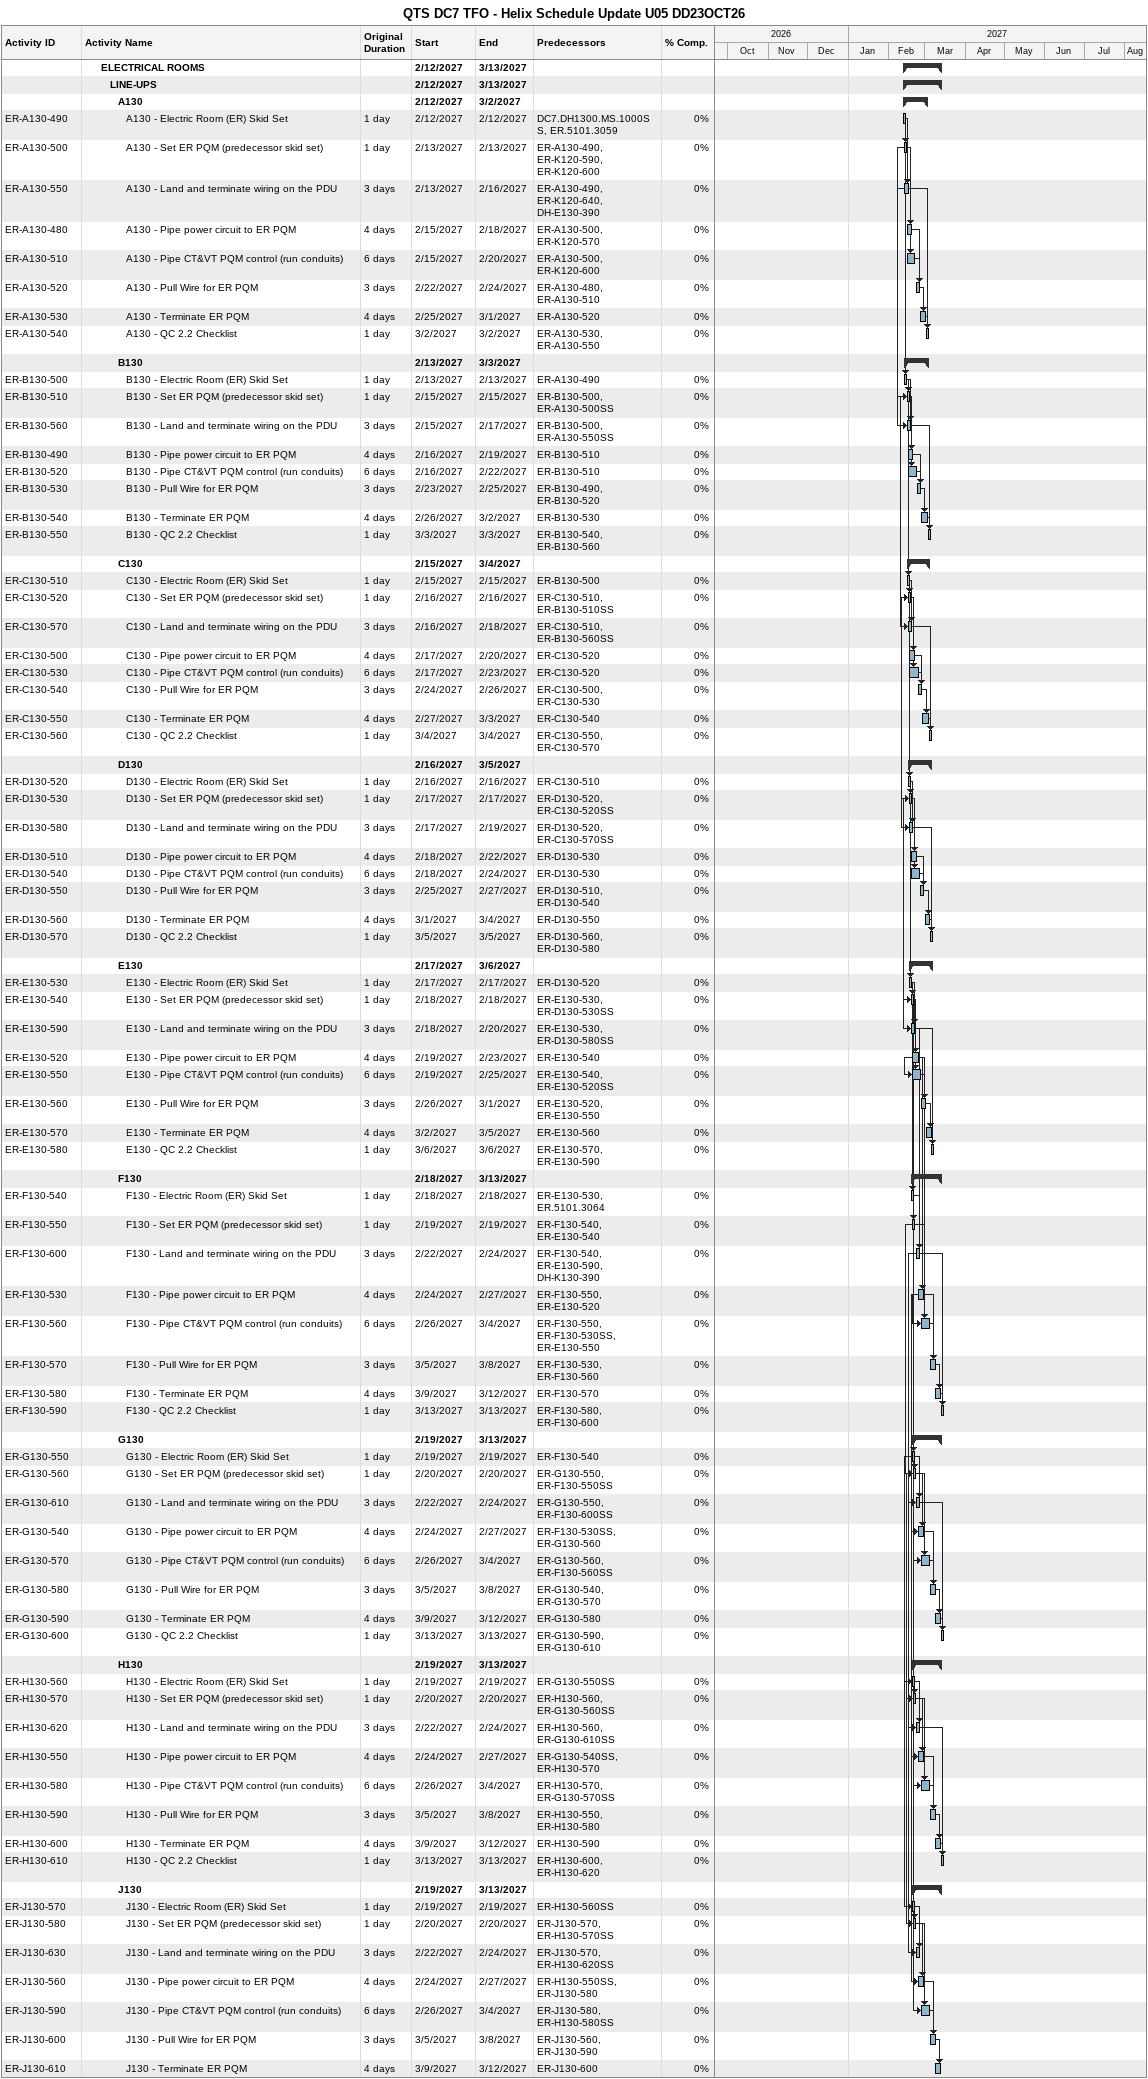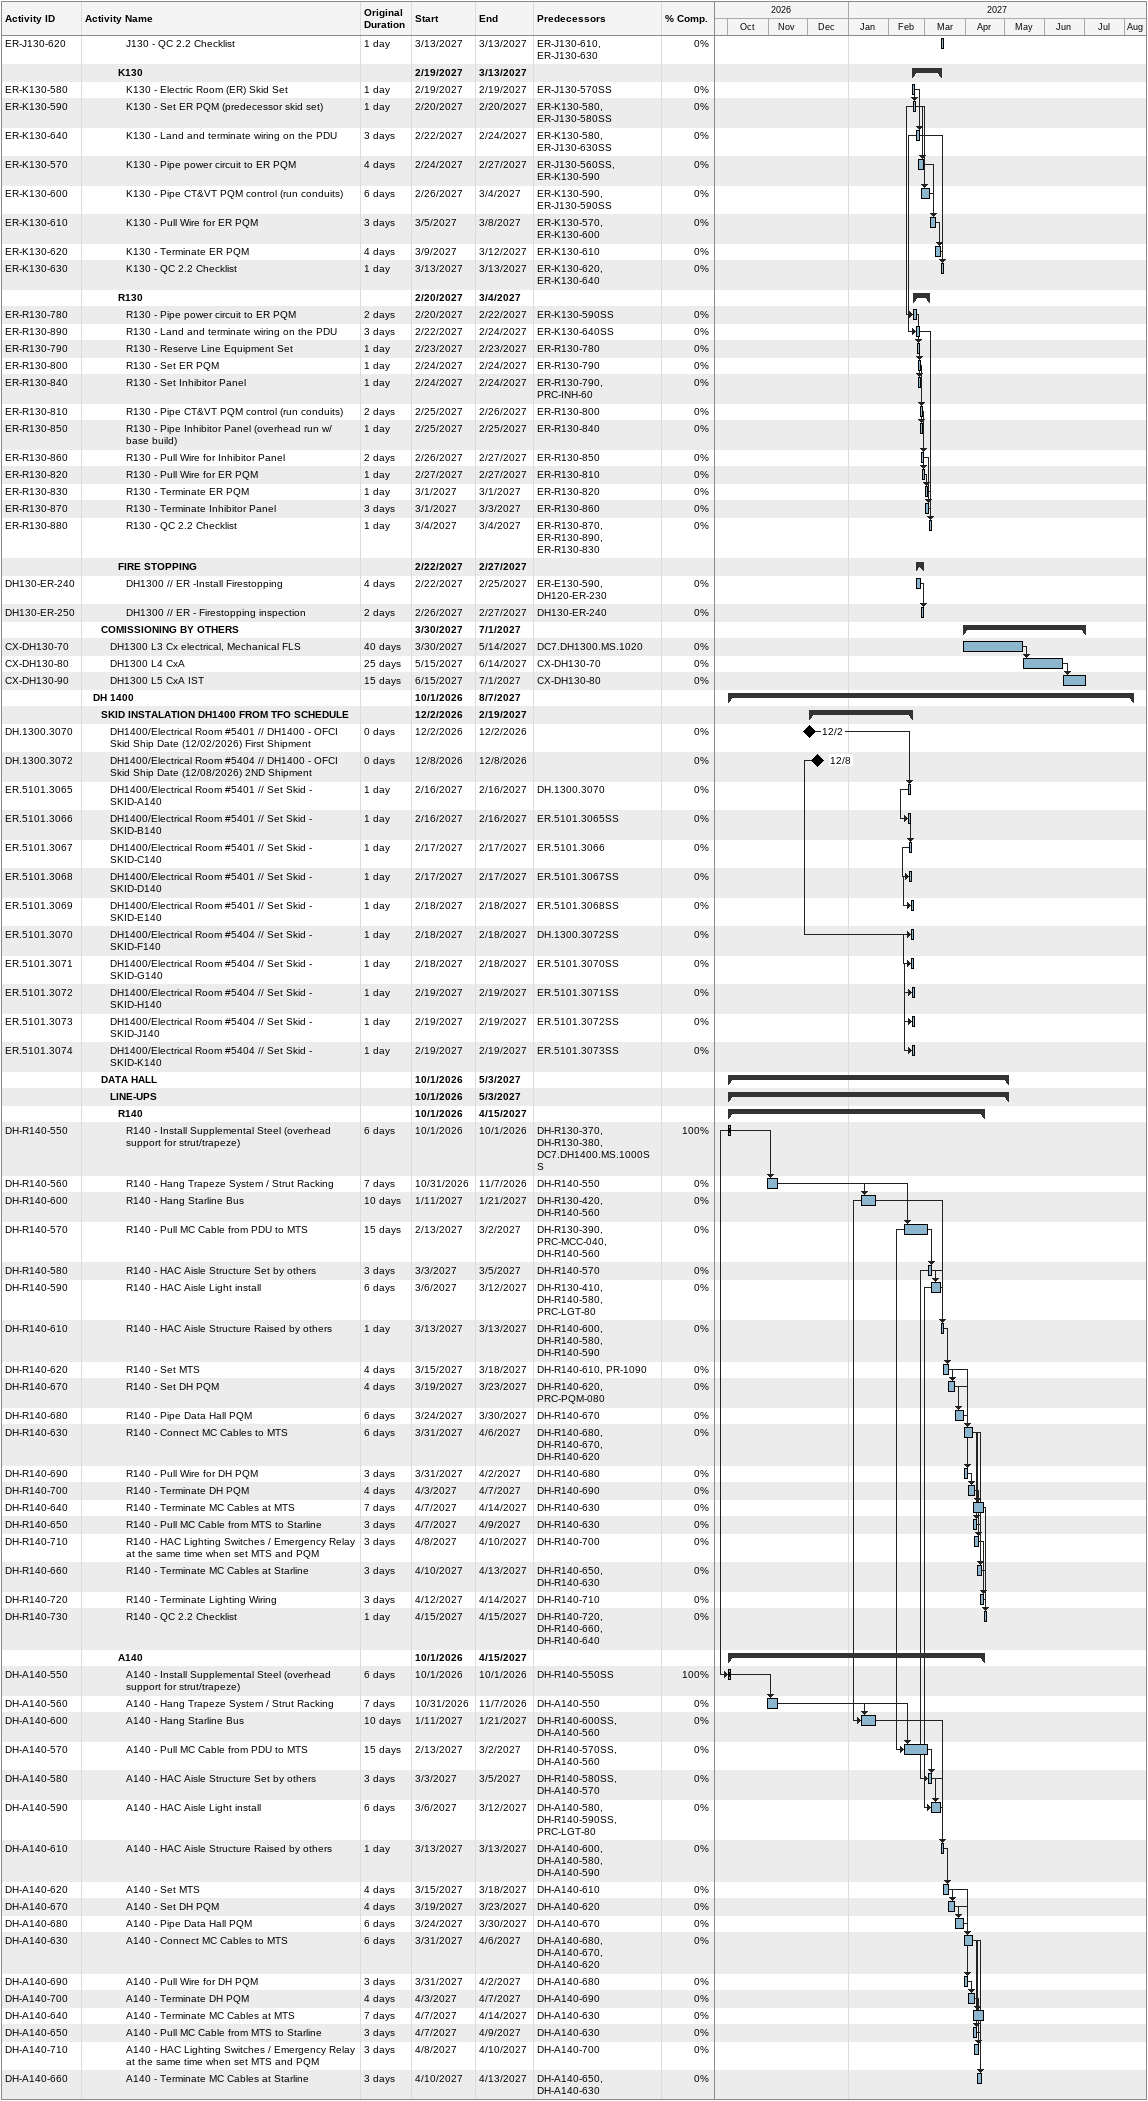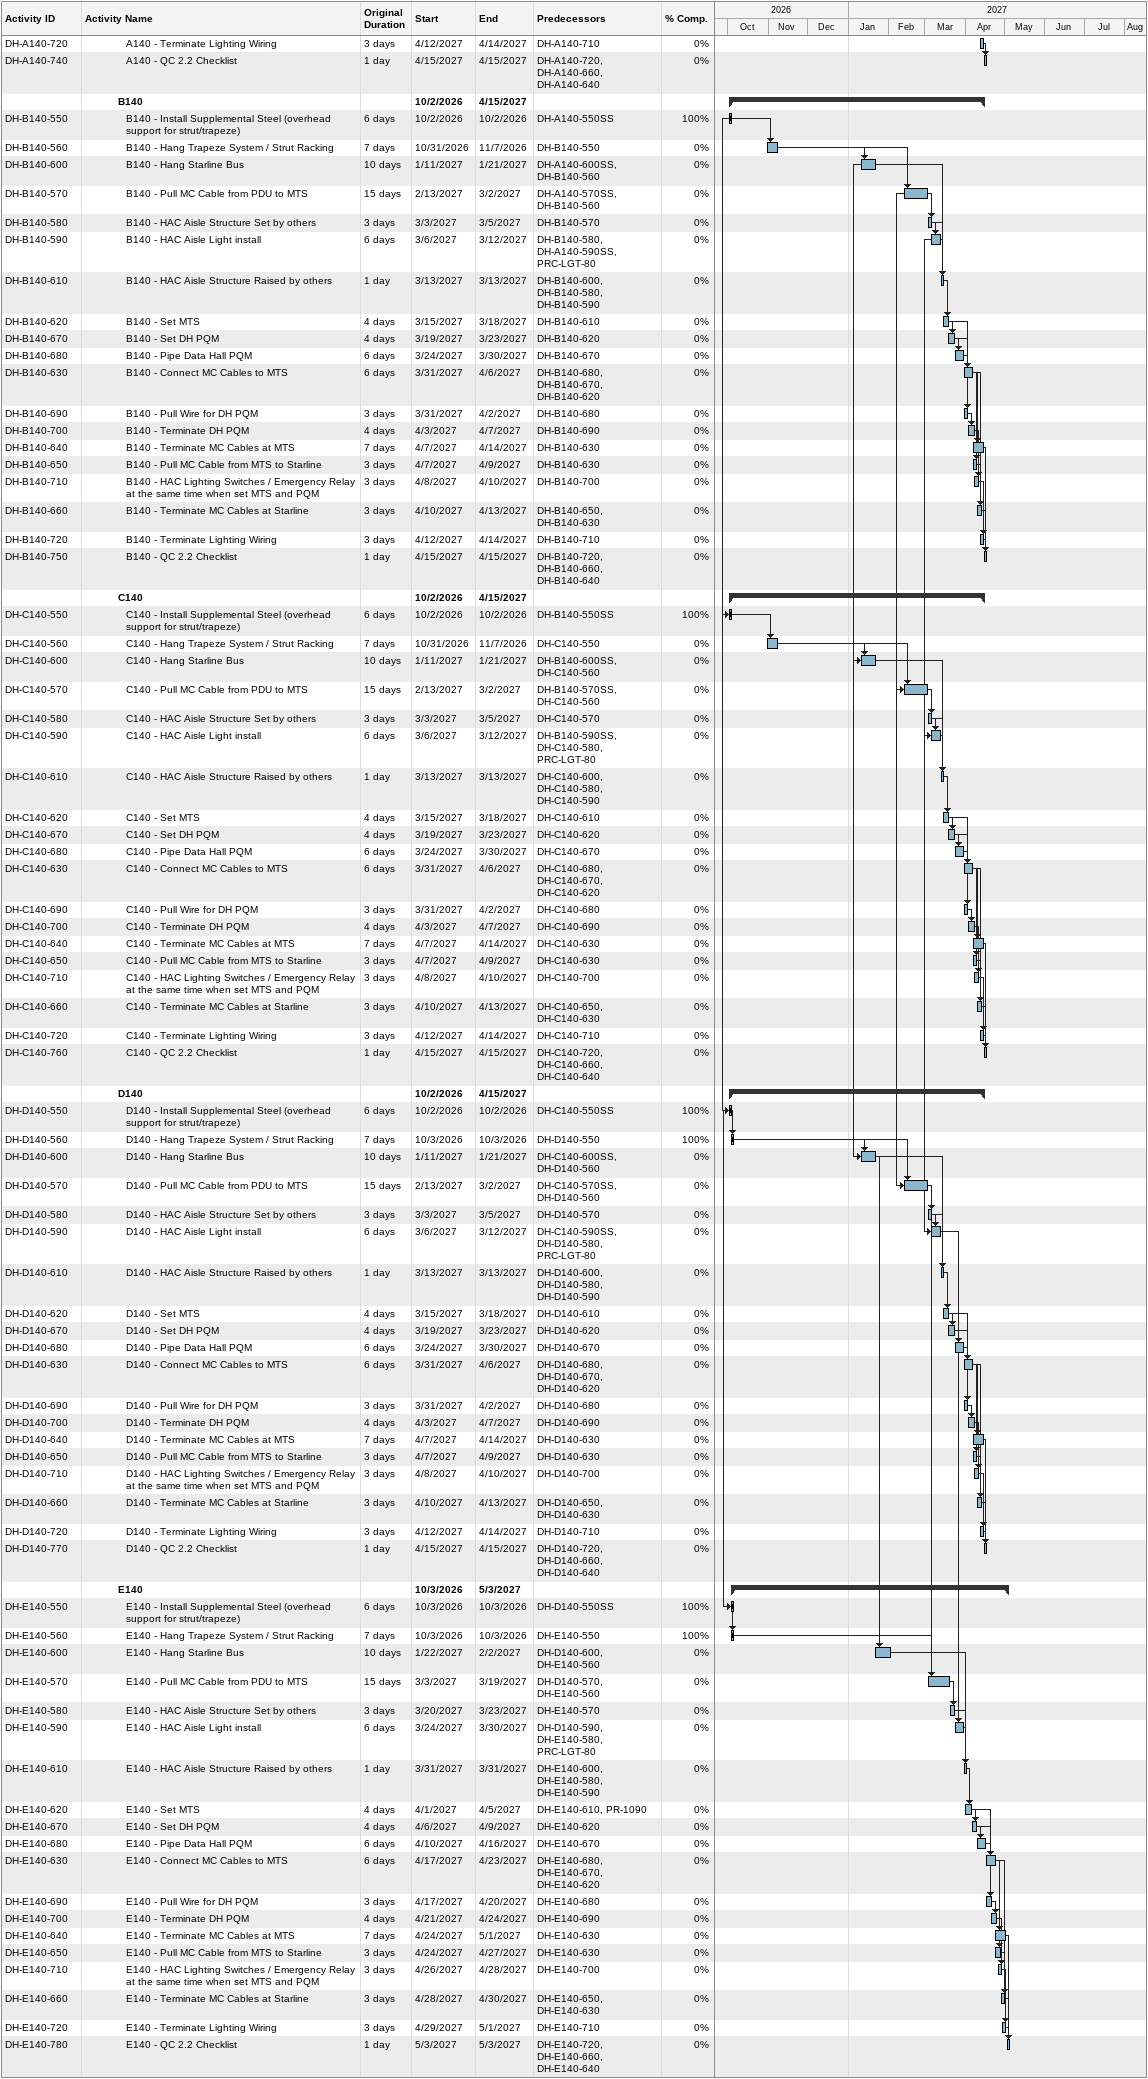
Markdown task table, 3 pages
QTS DC7 TFO - Helix Schedule Update U05 DD23OCT26

| ID | Level | Task | Original duration | Start | Finish | Predecessors | % complete |
|---|---|---|---|---|---|---|---|
|  | 3 | **ELECTRICAL ROOMS** |  | 2027-02-12 | 2027-03-13 |  |  |
|  | 4 | **LINE-UPS** |  | 2027-02-12 | 2027-03-13 |  |  |
|  | 5 | **A130** |  | 2027-02-12 | 2027-03-02 |  |  |
| ER-A130-490 | 6 | A130 - Electric Room (ER) Skid Set | 1d | 2027-02-12 | 2027-02-12 | DC7.DH1300.MS.1000SS, ER.5101.3059 | 0 |
| ER-A130-500 | 6 | A130 - Set ER PQM (predecessor skid set) | 1d | 2027-02-13 | 2027-02-13 | ER-A130-490, ER-K120-590, ER-K120-600 | 0 |
| ER-A130-550 | 6 | A130 - Land and terminate wiring on the PDU | 3d | 2027-02-13 | 2027-02-16 | ER-A130-490, ER-K120-640, DH-E130-390 | 0 |
| ER-A130-480 | 6 | A130 - Pipe power circuit to ER PQM | 4d | 2027-02-15 | 2027-02-18 | ER-A130-500, ER-K120-570 | 0 |
| ER-A130-510 | 6 | A130 - Pipe CT&VT PQM control (run conduits) | 6d | 2027-02-15 | 2027-02-20 | ER-A130-500, ER-K120-600 | 0 |
| ER-A130-520 | 6 | A130 - Pull Wire for ER PQM | 3d | 2027-02-22 | 2027-02-24 | ER-A130-480, ER-A130-510 | 0 |
| ER-A130-530 | 6 | A130 - Terminate ER PQM | 4d | 2027-02-25 | 2027-03-01 | ER-A130-520 | 0 |
| ER-A130-540 | 6 | A130 - QC 2.2 Checklist | 1d | 2027-03-02 | 2027-03-02 | ER-A130-530, ER-A130-550 | 0 |
|  | 5 | **B130** |  | 2027-02-13 | 2027-03-03 |  |  |
| ER-B130-500 | 6 | B130 - Electric Room (ER) Skid Set | 1d | 2027-02-13 | 2027-02-13 | ER-A130-490 | 0 |
| ER-B130-510 | 6 | B130 - Set ER PQM (predecessor skid set) | 1d | 2027-02-15 | 2027-02-15 | ER-B130-500, ER-A130-500SS | 0 |
| ER-B130-560 | 6 | B130 - Land and terminate wiring on the PDU | 3d | 2027-02-15 | 2027-02-17 | ER-B130-500, ER-A130-550SS | 0 |
| ER-B130-490 | 6 | B130 - Pipe power circuit to ER PQM | 4d | 2027-02-16 | 2027-02-19 | ER-B130-510 | 0 |
| ER-B130-520 | 6 | B130 - Pipe CT&VT PQM control (run conduits) | 6d | 2027-02-16 | 2027-02-22 | ER-B130-510 | 0 |
| ER-B130-530 | 6 | B130 - Pull Wire for ER PQM | 3d | 2027-02-23 | 2027-02-25 | ER-B130-490, ER-B130-520 | 0 |
| ER-B130-540 | 6 | B130 - Terminate ER PQM | 4d | 2027-02-26 | 2027-03-02 | ER-B130-530 | 0 |
| ER-B130-550 | 6 | B130 - QC 2.2 Checklist | 1d | 2027-03-03 | 2027-03-03 | ER-B130-540, ER-B130-560 | 0 |
|  | 5 | **C130** |  | 2027-02-15 | 2027-03-04 |  |  |
| ER-C130-510 | 6 | C130 - Electric Room (ER) Skid Set | 1d | 2027-02-15 | 2027-02-15 | ER-B130-500 | 0 |
| ER-C130-520 | 6 | C130 - Set ER PQM (predecessor skid set) | 1d | 2027-02-16 | 2027-02-16 | ER-C130-510, ER-B130-510SS | 0 |
| ER-C130-570 | 6 | C130 - Land and terminate wiring on the PDU | 3d | 2027-02-16 | 2027-02-18 | ER-C130-510, ER-B130-560SS | 0 |
| ER-C130-500 | 6 | C130 - Pipe power circuit to ER PQM | 4d | 2027-02-17 | 2027-02-20 | ER-C130-520 | 0 |
| ER-C130-530 | 6 | C130 - Pipe CT&VT PQM control (run conduits) | 6d | 2027-02-17 | 2027-02-23 | ER-C130-520 | 0 |
| ER-C130-540 | 6 | C130 - Pull Wire for ER PQM | 3d | 2027-02-24 | 2027-02-26 | ER-C130-500, ER-C130-530 | 0 |
| ER-C130-550 | 6 | C130 - Terminate ER PQM | 4d | 2027-02-27 | 2027-03-03 | ER-C130-540 | 0 |
| ER-C130-560 | 6 | C130 - QC 2.2 Checklist | 1d | 2027-03-04 | 2027-03-04 | ER-C130-550, ER-C130-570 | 0 |
|  | 5 | **D130** |  | 2027-02-16 | 2027-03-05 |  |  |
| ER-D130-520 | 6 | D130 - Electric Room (ER) Skid Set | 1d | 2027-02-16 | 2027-02-16 | ER-C130-510 | 0 |
| ER-D130-530 | 6 | D130 - Set ER PQM (predecessor skid set) | 1d | 2027-02-17 | 2027-02-17 | ER-D130-520, ER-C130-520SS | 0 |
| ER-D130-580 | 6 | D130 - Land and terminate wiring on the PDU | 3d | 2027-02-17 | 2027-02-19 | ER-D130-520, ER-C130-570SS | 0 |
| ER-D130-510 | 6 | D130 - Pipe power circuit to ER PQM | 4d | 2027-02-18 | 2027-02-22 | ER-D130-530 | 0 |
| ER-D130-540 | 6 | D130 - Pipe CT&VT PQM control (run conduits) | 6d | 2027-02-18 | 2027-02-24 | ER-D130-530 | 0 |
| ER-D130-550 | 6 | D130 - Pull Wire for ER PQM | 3d | 2027-02-25 | 2027-02-27 | ER-D130-510, ER-D130-540 | 0 |
| ER-D130-560 | 6 | D130 - Terminate ER PQM | 4d | 2027-03-01 | 2027-03-04 | ER-D130-550 | 0 |
| ER-D130-570 | 6 | D130 - QC 2.2 Checklist | 1d | 2027-03-05 | 2027-03-05 | ER-D130-560, ER-D130-580 | 0 |
|  | 5 | **E130** |  | 2027-02-17 | 2027-03-06 |  |  |
| ER-E130-530 | 6 | E130 - Electric Room (ER) Skid Set | 1d | 2027-02-17 | 2027-02-17 | ER-D130-520 | 0 |
| ER-E130-540 | 6 | E130 - Set ER PQM (predecessor skid set) | 1d | 2027-02-18 | 2027-02-18 | ER-E130-530, ER-D130-530SS | 0 |
| ER-E130-590 | 6 | E130 - Land and terminate wiring on the PDU | 3d | 2027-02-18 | 2027-02-20 | ER-E130-530, ER-D130-580SS | 0 |
| ER-E130-520 | 6 | E130 - Pipe power circuit to ER PQM | 4d | 2027-02-19 | 2027-02-23 | ER-E130-540 | 0 |
| ER-E130-550 | 6 | E130 - Pipe CT&VT PQM control (run conduits) | 6d | 2027-02-19 | 2027-02-25 | ER-E130-540, ER-E130-520SS | 0 |
| ER-E130-560 | 6 | E130 - Pull Wire for ER PQM | 3d | 2027-02-26 | 2027-03-01 | ER-E130-520, ER-E130-550 | 0 |
| ER-E130-570 | 6 | E130 - Terminate ER PQM | 4d | 2027-03-02 | 2027-03-05 | ER-E130-560 | 0 |
| ER-E130-580 | 6 | E130 - QC 2.2 Checklist | 1d | 2027-03-06 | 2027-03-06 | ER-E130-570, ER-E130-590 | 0 |
|  | 5 | **F130** |  | 2027-02-18 | 2027-03-13 |  |  |
| ER-F130-540 | 6 | F130 - Electric Room (ER) Skid Set | 1d | 2027-02-18 | 2027-02-18 | ER-E130-530, ER.5101.3064 | 0 |
| ER-F130-550 | 6 | F130 - Set ER PQM (predecessor skid set) | 1d | 2027-02-19 | 2027-02-19 | ER-F130-540, ER-E130-540 | 0 |
| ER-F130-600 | 6 | F130 - Land and terminate wiring on the PDU | 3d | 2027-02-22 | 2027-02-24 | ER-F130-540, ER-E130-590, DH-K130-390 | 0 |
| ER-F130-530 | 6 | F130 - Pipe power circuit to ER PQM | 4d | 2027-02-24 | 2027-02-27 | ER-F130-550, ER-E130-520 | 0 |
| ER-F130-560 | 6 | F130 - Pipe CT&VT PQM control (run conduits) | 6d | 2027-02-26 | 2027-03-04 | ER-F130-550, ER-F130-530SS, ER-E130-550 | 0 |
| ER-F130-570 | 6 | F130 - Pull Wire for ER PQM | 3d | 2027-03-05 | 2027-03-08 | ER-F130-530, ER-F130-560 | 0 |
| ER-F130-580 | 6 | F130 - Terminate ER PQM | 4d | 2027-03-09 | 2027-03-12 | ER-F130-570 | 0 |
| ER-F130-590 | 6 | F130 - QC 2.2 Checklist | 1d | 2027-03-13 | 2027-03-13 | ER-F130-580, ER-F130-600 | 0 |
|  | 5 | **G130** |  | 2027-02-19 | 2027-03-13 |  |  |
| ER-G130-550 | 6 | G130 - Electric Room (ER) Skid Set | 1d | 2027-02-19 | 2027-02-19 | ER-F130-540 | 0 |
| ER-G130-560 | 6 | G130 - Set ER PQM (predecessor skid set) | 1d | 2027-02-20 | 2027-02-20 | ER-G130-550, ER-F130-550SS | 0 |
| ER-G130-610 | 6 | G130 - Land and terminate wiring on the PDU | 3d | 2027-02-22 | 2027-02-24 | ER-G130-550, ER-F130-600SS | 0 |
| ER-G130-540 | 6 | G130 - Pipe power circuit to ER PQM | 4d | 2027-02-24 | 2027-02-27 | ER-F130-530SS, ER-G130-560 | 0 |
| ER-G130-570 | 6 | G130 - Pipe CT&VT PQM control (run conduits) | 6d | 2027-02-26 | 2027-03-04 | ER-G130-560, ER-F130-560SS | 0 |
| ER-G130-580 | 6 | G130 - Pull Wire for ER PQM | 3d | 2027-03-05 | 2027-03-08 | ER-G130-540, ER-G130-570 | 0 |
| ER-G130-590 | 6 | G130 - Terminate ER PQM | 4d | 2027-03-09 | 2027-03-12 | ER-G130-580 | 0 |
| ER-G130-600 | 6 | G130 - QC 2.2 Checklist | 1d | 2027-03-13 | 2027-03-13 | ER-G130-590, ER-G130-610 | 0 |
|  | 5 | **H130** |  | 2027-02-19 | 2027-03-13 |  |  |
| ER-H130-560 | 6 | H130 - Electric Room (ER) Skid Set | 1d | 2027-02-19 | 2027-02-19 | ER-G130-550SS | 0 |
| ER-H130-570 | 6 | H130 - Set ER PQM (predecessor skid set) | 1d | 2027-02-20 | 2027-02-20 | ER-H130-560, ER-G130-560SS | 0 |
| ER-H130-620 | 6 | H130 - Land and terminate wiring on the PDU | 3d | 2027-02-22 | 2027-02-24 | ER-H130-560, ER-G130-610SS | 0 |
| ER-H130-550 | 6 | H130 - Pipe power circuit to ER PQM | 4d | 2027-02-24 | 2027-02-27 | ER-G130-540SS, ER-H130-570 | 0 |
| ER-H130-580 | 6 | H130 - Pipe CT&VT PQM control (run conduits) | 6d | 2027-02-26 | 2027-03-04 | ER-H130-570, ER-G130-570SS | 0 |
| ER-H130-590 | 6 | H130 - Pull Wire for ER PQM | 3d | 2027-03-05 | 2027-03-08 | ER-H130-550, ER-H130-580 | 0 |
| ER-H130-600 | 6 | H130 - Terminate ER PQM | 4d | 2027-03-09 | 2027-03-12 | ER-H130-590 | 0 |
| ER-H130-610 | 6 | H130 - QC 2.2 Checklist | 1d | 2027-03-13 | 2027-03-13 | ER-H130-600, ER-H130-620 | 0 |
|  | 5 | **J130** |  | 2027-02-19 | 2027-03-13 |  |  |
| ER-J130-570 | 6 | J130 - Electric Room (ER) Skid Set | 1d | 2027-02-19 | 2027-02-19 | ER-H130-560SS | 0 |
| ER-J130-580 | 6 | J130 - Set ER PQM (predecessor skid set) | 1d | 2027-02-20 | 2027-02-20 | ER-J130-570, ER-H130-570SS | 0 |
| ER-J130-630 | 6 | J130 - Land and terminate wiring on the PDU | 3d | 2027-02-22 | 2027-02-24 | ER-J130-570, ER-H130-620SS | 0 |
| ER-J130-560 | 6 | J130 - Pipe power circuit to ER PQM | 4d | 2027-02-24 | 2027-02-27 | ER-H130-550SS, ER-J130-580 | 0 |
| ER-J130-590 | 6 | J130 - Pipe CT&VT PQM control (run conduits) | 6d | 2027-02-26 | 2027-03-04 | ER-J130-580, ER-H130-580SS | 0 |
| ER-J130-600 | 6 | J130 - Pull Wire for ER PQM | 3d | 2027-03-05 | 2027-03-08 | ER-J130-560, ER-J130-590 | 0 |
| ER-J130-610 | 6 | J130 - Terminate ER PQM | 4d | 2027-03-09 | 2027-03-12 | ER-J130-600 | 0 |
| ER-J130-620 | 6 | J130 - QC 2.2 Checklist | 1d | 2027-03-13 | 2027-03-13 | ER-J130-610, ER-J130-630 | 0 |
|  | 5 | **K130** |  | 2027-02-19 | 2027-03-13 |  |  |
| ER-K130-580 | 6 | K130 - Electric Room (ER) Skid Set | 1d | 2027-02-19 | 2027-02-19 | ER-J130-570SS | 0 |
| ER-K130-590 | 6 | K130 - Set ER PQM (predecessor skid set) | 1d | 2027-02-20 | 2027-02-20 | ER-K130-580, ER-J130-580SS | 0 |
| ER-K130-640 | 6 | K130 - Land and terminate wiring on the PDU | 3d | 2027-02-22 | 2027-02-24 | ER-K130-580, ER-J130-630SS | 0 |
| ER-K130-570 | 6 | K130 - Pipe power circuit to ER PQM | 4d | 2027-02-24 | 2027-02-27 | ER-J130-560SS, ER-K130-590 | 0 |
| ER-K130-600 | 6 | K130 - Pipe CT&VT PQM control (run conduits) | 6d | 2027-02-26 | 2027-03-04 | ER-K130-590, ER-J130-590SS | 0 |
| ER-K130-610 | 6 | K130 - Pull Wire for ER PQM | 3d | 2027-03-05 | 2027-03-08 | ER-K130-570, ER-K130-600 | 0 |
| ER-K130-620 | 6 | K130 - Terminate ER PQM | 4d | 2027-03-09 | 2027-03-12 | ER-K130-610 | 0 |
| ER-K130-630 | 6 | K130 - QC 2.2 Checklist | 1d | 2027-03-13 | 2027-03-13 | ER-K130-620, ER-K130-640 | 0 |
|  | 5 | **R130** |  | 2027-02-20 | 2027-03-04 |  |  |
| ER-R130-780 | 6 | R130 - Pipe power circuit to ER PQM | 2d | 2027-02-20 | 2027-02-22 | ER-K130-590SS | 0 |
| ER-R130-890 | 6 | R130 - Land and terminate wiring on the PDU | 3d | 2027-02-22 | 2027-02-24 | ER-K130-640SS | 0 |
| ER-R130-790 | 6 | R130 - Reserve Line Equipment Set | 1d | 2027-02-23 | 2027-02-23 | ER-R130-780 | 0 |
| ER-R130-800 | 6 | R130 - Set ER PQM | 1d | 2027-02-24 | 2027-02-24 | ER-R130-790 | 0 |
| ER-R130-840 | 6 | R130 - Set Inhibitor Panel | 1d | 2027-02-24 | 2027-02-24 | ER-R130-790, PRC-INH-60 | 0 |
| ER-R130-810 | 6 | R130 - Pipe CT&VT PQM control (run conduits) | 2d | 2027-02-25 | 2027-02-26 | ER-R130-800 | 0 |
| ER-R130-850 | 6 | R130 - Pipe Inhibitor Panel (overhead run w/ base build) | 1d | 2027-02-25 | 2027-02-25 | ER-R130-840 | 0 |
| ER-R130-860 | 6 | R130 - Pull Wire for Inhibitor Panel | 2d | 2027-02-26 | 2027-02-27 | ER-R130-850 | 0 |
| ER-R130-820 | 6 | R130 - Pull Wire for ER PQM | 1d | 2027-02-27 | 2027-02-27 | ER-R130-810 | 0 |
| ER-R130-830 | 6 | R130 - Terminate ER PQM | 1d | 2027-03-01 | 2027-03-01 | ER-R130-820 | 0 |
| ER-R130-870 | 6 | R130 - Terminate Inhibitor Panel | 3d | 2027-03-01 | 2027-03-03 | ER-R130-860 | 0 |
| ER-R130-880 | 6 | R130 - QC 2.2 Checklist | 1d | 2027-03-04 | 2027-03-04 | ER-R130-870, ER-R130-890, ER-R130-830 | 0 |
|  | 5 | **FIRE STOPPING** |  | 2027-02-22 | 2027-02-27 |  |  |
| DH130-ER-240 | 6 | DH1300 // ER -Install Firestopping | 4d | 2027-02-22 | 2027-02-25 | ER-E130-590, DH120-ER-230 | 0 |
| DH130-ER-250 | 6 | DH1300 // ER - Firestopping inspection | 2d | 2027-02-26 | 2027-02-27 | DH130-ER-240 | 0 |
|  | 3 | **COMISSIONING BY OTHERS** |  | 2027-03-30 | 2027-07-01 |  |  |
| CX-DH130-70 | 4 | DH1300 L3 Cx electrical, Mechanical FLS | 40d | 2027-03-30 | 2027-05-14 | DC7.DH1300.MS.1020 | 0 |
| CX-DH130-80 | 4 | DH1300 L4 CxA | 25d | 2027-05-15 | 2027-06-14 | CX-DH130-70 | 0 |
| CX-DH130-90 | 4 | DH1300 L5 CxA IST | 15d | 2027-06-15 | 2027-07-01 | CX-DH130-80 | 0 |
|  | 2 | **DH 1400** |  | 2026-10-01 | 2027-08-07 |  |  |
|  | 3 | **SKID INSTALATION DH1400 FROM TFO SCHEDULE** |  | 2026-12-02 | 2027-02-19 |  |  |
| DH.1300.3070 | 4 | DH1400/Electrical Room #5401 // DH1400 - OFCI Skid Ship Date (12/02/2026) First Shipment | 0d | 2026-12-02 | 2026-12-02 |  | 0 |
| DH.1300.3072 | 4 | DH1400/Electrical Room #5404 // DH1400 - OFCI Skid Ship Date (12/08/2026) 2ND Shipment | 0d | 2026-12-08 | 2026-12-08 |  | 0 |
| ER.5101.3065 | 4 | DH1400/Electrical Room #5401 // Set Skid - SKID-A140 | 1d | 2027-02-16 | 2027-02-16 | DH.1300.3070 | 0 |
| ER.5101.3066 | 4 | DH1400/Electrical Room #5401 // Set Skid - SKID-B140 | 1d | 2027-02-16 | 2027-02-16 | ER.5101.3065SS | 0 |
| ER.5101.3067 | 4 | DH1400/Electrical Room #5401 // Set Skid - SKID-C140 | 1d | 2027-02-17 | 2027-02-17 | ER.5101.3066 | 0 |
| ER.5101.3068 | 4 | DH1400/Electrical Room #5401 // Set Skid - SKID-D140 | 1d | 2027-02-17 | 2027-02-17 | ER.5101.3067SS | 0 |
| ER.5101.3069 | 4 | DH1400/Electrical Room #5401 // Set Skid - SKID-E140 | 1d | 2027-02-18 | 2027-02-18 | ER.5101.3068SS | 0 |
| ER.5101.3070 | 4 | DH1400/Electrical Room #5404 // Set Skid - SKID-F140 | 1d | 2027-02-18 | 2027-02-18 | DH.1300.3072SS | 0 |
| ER.5101.3071 | 4 | DH1400/Electrical Room #5404 // Set Skid - SKID-G140 | 1d | 2027-02-18 | 2027-02-18 | ER.5101.3070SS | 0 |
| ER.5101.3072 | 4 | DH1400/Electrical Room #5404 // Set Skid - SKID-H140 | 1d | 2027-02-19 | 2027-02-19 | ER.5101.3071SS | 0 |
| ER.5101.3073 | 4 | DH1400/Electrical Room #5404 // Set Skid - SKID-J140 | 1d | 2027-02-19 | 2027-02-19 | ER.5101.3072SS | 0 |
| ER.5101.3074 | 4 | DH1400/Electrical Room #5404 // Set Skid - SKID-K140 | 1d | 2027-02-19 | 2027-02-19 | ER.5101.3073SS | 0 |
|  | 3 | **DATA HALL** |  | 2026-10-01 | 2027-05-03 |  |  |
|  | 4 | **LINE-UPS** |  | 2026-10-01 | 2027-05-03 |  |  |
|  | 5 | **R140** |  | 2026-10-01 | 2027-04-15 |  |  |
| DH-R140-550 | 6 | R140 - Install Supplemental Steel (overhead support for strut/trapeze) | 6d | 2026-10-01 | 2026-10-01 | DH-R130-370, DH-R130-380, DC7.DH1400.MS.1000SS | 100 |
| DH-R140-560 | 6 | R140 - Hang Trapeze System / Strut Racking | 7d | 2026-10-31 | 2026-11-07 | DH-R140-550 | 0 |
| DH-R140-600 | 6 | R140 - Hang Starline Bus | 10d | 2027-01-11 | 2027-01-21 | DH-R130-420, DH-R140-560 | 0 |
| DH-R140-570 | 6 | R140 - Pull MC Cable from PDU to MTS | 15d | 2027-02-13 | 2027-03-02 | DH-R130-390, PRC-MCC-040, DH-R140-560 | 0 |
| DH-R140-580 | 6 | R140 - HAC Aisle Structure Set by others | 3d | 2027-03-03 | 2027-03-05 | DH-R140-570 | 0 |
| DH-R140-590 | 6 | R140 - HAC Aisle Light install | 6d | 2027-03-06 | 2027-03-12 | DH-R130-410, DH-R140-580, PRC-LGT-80 | 0 |
| DH-R140-610 | 6 | R140 - HAC Aisle Structure Raised by others | 1d | 2027-03-13 | 2027-03-13 | DH-R140-600, DH-R140-580, DH-R140-590 | 0 |
| DH-R140-620 | 6 | R140 - Set MTS | 4d | 2027-03-15 | 2027-03-18 | DH-R140-610, PR-1090 | 0 |
| DH-R140-670 | 6 | R140 - Set DH PQM | 4d | 2027-03-19 | 2027-03-23 | DH-R140-620, PRC-PQM-080 | 0 |
| DH-R140-680 | 6 | R140 - Pipe Data Hall PQM | 6d | 2027-03-24 | 2027-03-30 | DH-R140-670 | 0 |
| DH-R140-630 | 6 | R140 - Connect MC Cables to MTS | 6d | 2027-03-31 | 2027-04-06 | DH-R140-680, DH-R140-670, DH-R140-620 | 0 |
| DH-R140-690 | 6 | R140 - Pull Wire for DH PQM | 3d | 2027-03-31 | 2027-04-02 | DH-R140-680 | 0 |
| DH-R140-700 | 6 | R140 - Terminate DH PQM | 4d | 2027-04-03 | 2027-04-07 | DH-R140-690 | 0 |
| DH-R140-640 | 6 | R140 - Terminate MC Cables at MTS | 7d | 2027-04-07 | 2027-04-14 | DH-R140-630 | 0 |
| DH-R140-650 | 6 | R140 - Pull MC Cable from MTS to Starline | 3d | 2027-04-07 | 2027-04-09 | DH-R140-630 | 0 |
| DH-R140-710 | 6 | R140 - HAC Lighting Switches / Emergency Relay at the same time when set MTS and PQM | 3d | 2027-04-08 | 2027-04-10 | DH-R140-700 | 0 |
| DH-R140-660 | 6 | R140 - Terminate MC Cables at Starline | 3d | 2027-04-10 | 2027-04-13 | DH-R140-650, DH-R140-630 | 0 |
| DH-R140-720 | 6 | R140 - Terminate Lighting Wiring | 3d | 2027-04-12 | 2027-04-14 | DH-R140-710 | 0 |
| DH-R140-730 | 6 | R140 - QC 2.2 Checklist | 1d | 2027-04-15 | 2027-04-15 | DH-R140-720, DH-R140-660, DH-R140-640 | 0 |
|  | 5 | **A140** |  | 2026-10-01 | 2027-04-15 |  |  |
| DH-A140-550 | 6 | A140 - Install Supplemental Steel (overhead support for strut/trapeze) | 6d | 2026-10-01 | 2026-10-01 | DH-R140-550SS | 100 |
| DH-A140-560 | 6 | A140 - Hang Trapeze System / Strut Racking | 7d | 2026-10-31 | 2026-11-07 | DH-A140-550 | 0 |
| DH-A140-600 | 6 | A140 - Hang Starline Bus | 10d | 2027-01-11 | 2027-01-21 | DH-R140-600SS, DH-A140-560 | 0 |
| DH-A140-570 | 6 | A140 - Pull MC Cable from PDU to MTS | 15d | 2027-02-13 | 2027-03-02 | DH-R140-570SS, DH-A140-560 | 0 |
| DH-A140-580 | 6 | A140 - HAC Aisle Structure Set by others | 3d | 2027-03-03 | 2027-03-05 | DH-R140-580SS, DH-A140-570 | 0 |
| DH-A140-590 | 6 | A140 - HAC Aisle Light install | 6d | 2027-03-06 | 2027-03-12 | DH-A140-580, DH-R140-590SS, PRC-LGT-80 | 0 |
| DH-A140-610 | 6 | A140 - HAC Aisle Structure Raised by others | 1d | 2027-03-13 | 2027-03-13 | DH-A140-600, DH-A140-580, DH-A140-590 | 0 |
| DH-A140-620 | 6 | A140 - Set MTS | 4d | 2027-03-15 | 2027-03-18 | DH-A140-610 | 0 |
| DH-A140-670 | 6 | A140 - Set DH PQM | 4d | 2027-03-19 | 2027-03-23 | DH-A140-620 | 0 |
| DH-A140-680 | 6 | A140 - Pipe Data Hall PQM | 6d | 2027-03-24 | 2027-03-30 | DH-A140-670 | 0 |
| DH-A140-630 | 6 | A140 - Connect MC Cables to MTS | 6d | 2027-03-31 | 2027-04-06 | DH-A140-680, DH-A140-670, DH-A140-620 | 0 |
| DH-A140-690 | 6 | A140 - Pull Wire for DH PQM | 3d | 2027-03-31 | 2027-04-02 | DH-A140-680 | 0 |
| DH-A140-700 | 6 | A140 - Terminate DH PQM | 4d | 2027-04-03 | 2027-04-07 | DH-A140-690 | 0 |
| DH-A140-640 | 6 | A140 - Terminate MC Cables at MTS | 7d | 2027-04-07 | 2027-04-14 | DH-A140-630 | 0 |
| DH-A140-650 | 6 | A140 - Pull MC Cable from MTS to Starline | 3d | 2027-04-07 | 2027-04-09 | DH-A140-630 | 0 |
| DH-A140-710 | 6 | A140 - HAC Lighting Switches / Emergency Relay at the same time when set MTS and PQM | 3d | 2027-04-08 | 2027-04-10 | DH-A140-700 | 0 |
| DH-A140-660 | 6 | A140 - Terminate MC Cables at Starline | 3d | 2027-04-10 | 2027-04-13 | DH-A140-650, DH-A140-630 | 0 |
| DH-A140-720 | 6 | A140 - Terminate Lighting Wiring | 3d | 2027-04-12 | 2027-04-14 | DH-A140-710 | 0 |
| DH-A140-740 | 6 | A140 - QC 2.2 Checklist | 1d | 2027-04-15 | 2027-04-15 | DH-A140-720, DH-A140-660, DH-A140-640 | 0 |
|  | 5 | **B140** |  | 2026-10-02 | 2027-04-15 |  |  |
| DH-B140-550 | 6 | B140 - Install Supplemental Steel (overhead support for strut/trapeze) | 6d | 2026-10-02 | 2026-10-02 | DH-A140-550SS | 100 |
| DH-B140-560 | 6 | B140 - Hang Trapeze System / Strut Racking | 7d | 2026-10-31 | 2026-11-07 | DH-B140-550 | 0 |
| DH-B140-600 | 6 | B140 - Hang Starline Bus | 10d | 2027-01-11 | 2027-01-21 | DH-A140-600SS, DH-B140-560 | 0 |
| DH-B140-570 | 6 | B140 - Pull MC Cable from PDU to MTS | 15d | 2027-02-13 | 2027-03-02 | DH-A140-570SS, DH-B140-560 | 0 |
| DH-B140-580 | 6 | B140 - HAC Aisle Structure Set by others | 3d | 2027-03-03 | 2027-03-05 | DH-B140-570 | 0 |
| DH-B140-590 | 6 | B140 - HAC Aisle Light install | 6d | 2027-03-06 | 2027-03-12 | DH-B140-580, DH-A140-590SS, PRC-LGT-80 | 0 |
| DH-B140-610 | 6 | B140 - HAC Aisle Structure Raised by others | 1d | 2027-03-13 | 2027-03-13 | DH-B140-600, DH-B140-580, DH-B140-590 | 0 |
| DH-B140-620 | 6 | B140 - Set MTS | 4d | 2027-03-15 | 2027-03-18 | DH-B140-610 | 0 |
| DH-B140-670 | 6 | B140 - Set DH PQM | 4d | 2027-03-19 | 2027-03-23 | DH-B140-620 | 0 |
| DH-B140-680 | 6 | B140 - Pipe Data Hall PQM | 6d | 2027-03-24 | 2027-03-30 | DH-B140-670 | 0 |
| DH-B140-630 | 6 | B140 - Connect MC Cables to MTS | 6d | 2027-03-31 | 2027-04-06 | DH-B140-680, DH-B140-670, DH-B140-620 | 0 |
| DH-B140-690 | 6 | B140 - Pull Wire for DH PQM | 3d | 2027-03-31 | 2027-04-02 | DH-B140-680 | 0 |
| DH-B140-700 | 6 | B140 - Terminate DH PQM | 4d | 2027-04-03 | 2027-04-07 | DH-B140-690 | 0 |
| DH-B140-640 | 6 | B140 - Terminate MC Cables at MTS | 7d | 2027-04-07 | 2027-04-14 | DH-B140-630 | 0 |
| DH-B140-650 | 6 | B140 - Pull MC Cable from MTS to Starline | 3d | 2027-04-07 | 2027-04-09 | DH-B140-630 | 0 |
| DH-B140-710 | 6 | B140 - HAC Lighting Switches / Emergency Relay at the same time when set MTS and PQM | 3d | 2027-04-08 | 2027-04-10 | DH-B140-700 | 0 |
| DH-B140-660 | 6 | B140 - Terminate MC Cables at Starline | 3d | 2027-04-10 | 2027-04-13 | DH-B140-650, DH-B140-630 | 0 |
| DH-B140-720 | 6 | B140 - Terminate Lighting Wiring | 3d | 2027-04-12 | 2027-04-14 | DH-B140-710 | 0 |
| DH-B140-750 | 6 | B140 - QC 2.2 Checklist | 1d | 2027-04-15 | 2027-04-15 | DH-B140-720, DH-B140-660, DH-B140-640 | 0 |
|  | 5 | **C140** |  | 2026-10-02 | 2027-04-15 |  |  |
| DH-C140-550 | 6 | C140 - Install Supplemental Steel (overhead support for strut/trapeze) | 6d | 2026-10-02 | 2026-10-02 | DH-B140-550SS | 100 |
| DH-C140-560 | 6 | C140 - Hang Trapeze System / Strut Racking | 7d | 2026-10-31 | 2026-11-07 | DH-C140-550 | 0 |
| DH-C140-600 | 6 | C140 - Hang Starline Bus | 10d | 2027-01-11 | 2027-01-21 | DH-B140-600SS, DH-C140-560 | 0 |
| DH-C140-570 | 6 | C140 - Pull MC Cable from PDU to MTS | 15d | 2027-02-13 | 2027-03-02 | DH-B140-570SS, DH-C140-560 | 0 |
| DH-C140-580 | 6 | C140 - HAC Aisle Structure Set by others | 3d | 2027-03-03 | 2027-03-05 | DH-C140-570 | 0 |
| DH-C140-590 | 6 | C140 - HAC Aisle Light install | 6d | 2027-03-06 | 2027-03-12 | DH-B140-590SS, DH-C140-580, PRC-LGT-80 | 0 |
| DH-C140-610 | 6 | C140 - HAC Aisle Structure Raised by others | 1d | 2027-03-13 | 2027-03-13 | DH-C140-600, DH-C140-580, DH-C140-590 | 0 |
| DH-C140-620 | 6 | C140 - Set MTS | 4d | 2027-03-15 | 2027-03-18 | DH-C140-610 | 0 |
| DH-C140-670 | 6 | C140 - Set DH PQM | 4d | 2027-03-19 | 2027-03-23 | DH-C140-620 | 0 |
| DH-C140-680 | 6 | C140 - Pipe Data Hall PQM | 6d | 2027-03-24 | 2027-03-30 | DH-C140-670 | 0 |
| DH-C140-630 | 6 | C140 - Connect MC Cables to MTS | 6d | 2027-03-31 | 2027-04-06 | DH-C140-680, DH-C140-670, DH-C140-620 | 0 |
| DH-C140-690 | 6 | C140 - Pull Wire for DH PQM | 3d | 2027-03-31 | 2027-04-02 | DH-C140-680 | 0 |
| DH-C140-700 | 6 | C140 - Terminate DH PQM | 4d | 2027-04-03 | 2027-04-07 | DH-C140-690 | 0 |
| DH-C140-640 | 6 | C140 - Terminate MC Cables at MTS | 7d | 2027-04-07 | 2027-04-14 | DH-C140-630 | 0 |
| DH-C140-650 | 6 | C140 - Pull MC Cable from MTS to Starline | 3d | 2027-04-07 | 2027-04-09 | DH-C140-630 | 0 |
| DH-C140-710 | 6 | C140 - HAC Lighting Switches / Emergency Relay at the same time when set MTS and PQM | 3d | 2027-04-08 | 2027-04-10 | DH-C140-700 | 0 |
| DH-C140-660 | 6 | C140 - Terminate MC Cables at Starline | 3d | 2027-04-10 | 2027-04-13 | DH-C140-650, DH-C140-630 | 0 |
| DH-C140-720 | 6 | C140 - Terminate Lighting Wiring | 3d | 2027-04-12 | 2027-04-14 | DH-C140-710 | 0 |
| DH-C140-760 | 6 | C140 - QC 2.2 Checklist | 1d | 2027-04-15 | 2027-04-15 | DH-C140-720, DH-C140-660, DH-C140-640 | 0 |
|  | 5 | **D140** |  | 2026-10-02 | 2027-04-15 |  |  |
| DH-D140-550 | 6 | D140 - Install Supplemental Steel (overhead support for strut/trapeze) | 6d | 2026-10-02 | 2026-10-02 | DH-C140-550SS | 100 |
| DH-D140-560 | 6 | D140 - Hang Trapeze System / Strut Racking | 7d | 2026-10-03 | 2026-10-03 | DH-D140-550 | 100 |
| DH-D140-600 | 6 | D140 - Hang Starline Bus | 10d | 2027-01-11 | 2027-01-21 | DH-C140-600SS, DH-D140-560 | 0 |
| DH-D140-570 | 6 | D140 - Pull MC Cable from PDU to MTS | 15d | 2027-02-13 | 2027-03-02 | DH-C140-570SS, DH-D140-560 | 0 |
| DH-D140-580 | 6 | D140 - HAC Aisle Structure Set by others | 3d | 2027-03-03 | 2027-03-05 | DH-D140-570 | 0 |
| DH-D140-590 | 6 | D140 - HAC Aisle Light install | 6d | 2027-03-06 | 2027-03-12 | DH-C140-590SS, DH-D140-580, PRC-LGT-80 | 0 |
| DH-D140-610 | 6 | D140 - HAC Aisle Structure Raised by others | 1d | 2027-03-13 | 2027-03-13 | DH-D140-600, DH-D140-580, DH-D140-590 | 0 |
| DH-D140-620 | 6 | D140 - Set MTS | 4d | 2027-03-15 | 2027-03-18 | DH-D140-610 | 0 |
| DH-D140-670 | 6 | D140 - Set DH PQM | 4d | 2027-03-19 | 2027-03-23 | DH-D140-620 | 0 |
| DH-D140-680 | 6 | D140 - Pipe Data Hall PQM | 6d | 2027-03-24 | 2027-03-30 | DH-D140-670 | 0 |
| DH-D140-630 | 6 | D140 - Connect MC Cables to MTS | 6d | 2027-03-31 | 2027-04-06 | DH-D140-680, DH-D140-670, DH-D140-620 | 0 |
| DH-D140-690 | 6 | D140 - Pull Wire for DH PQM | 3d | 2027-03-31 | 2027-04-02 | DH-D140-680 | 0 |
| DH-D140-700 | 6 | D140 - Terminate DH PQM | 4d | 2027-04-03 | 2027-04-07 | DH-D140-690 | 0 |
| DH-D140-640 | 6 | D140 - Terminate MC Cables at MTS | 7d | 2027-04-07 | 2027-04-14 | DH-D140-630 | 0 |
| DH-D140-650 | 6 | D140 - Pull MC Cable from MTS to Starline | 3d | 2027-04-07 | 2027-04-09 | DH-D140-630 | 0 |
| DH-D140-710 | 6 | D140 - HAC Lighting Switches / Emergency Relay at the same time when set MTS and PQM | 3d | 2027-04-08 | 2027-04-10 | DH-D140-700 | 0 |
| DH-D140-660 | 6 | D140 - Terminate MC Cables at Starline | 3d | 2027-04-10 | 2027-04-13 | DH-D140-650, DH-D140-630 | 0 |
| DH-D140-720 | 6 | D140 - Terminate Lighting Wiring | 3d | 2027-04-12 | 2027-04-14 | DH-D140-710 | 0 |
| DH-D140-770 | 6 | D140 - QC 2.2 Checklist | 1d | 2027-04-15 | 2027-04-15 | DH-D140-720, DH-D140-660, DH-D140-640 | 0 |
|  | 5 | **E140** |  | 2026-10-03 | 2027-05-03 |  |  |
| DH-E140-550 | 6 | E140 - Install Supplemental Steel (overhead support for strut/trapeze) | 6d | 2026-10-03 | 2026-10-03 | DH-D140-550SS | 100 |
| DH-E140-560 | 6 | E140 - Hang Trapeze System / Strut Racking | 7d | 2026-10-03 | 2026-10-03 | DH-E140-550 | 100 |
| DH-E140-600 | 6 | E140 - Hang Starline Bus | 10d | 2027-01-22 | 2027-02-02 | DH-D140-600, DH-E140-560 | 0 |
| DH-E140-570 | 6 | E140 - Pull MC Cable from PDU to MTS | 15d | 2027-03-03 | 2027-03-19 | DH-D140-570, DH-E140-560 | 0 |
| DH-E140-580 | 6 | E140 - HAC Aisle Structure Set by others | 3d | 2027-03-20 | 2027-03-23 | DH-E140-570 | 0 |
| DH-E140-590 | 6 | E140 - HAC Aisle Light install | 6d | 2027-03-24 | 2027-03-30 | DH-D140-590, DH-E140-580, PRC-LGT-80 | 0 |
| DH-E140-610 | 6 | E140 - HAC Aisle Structure Raised by others | 1d | 2027-03-31 | 2027-03-31 | DH-E140-600, DH-E140-580, DH-E140-590 | 0 |
| DH-E140-620 | 6 | E140 - Set MTS | 4d | 2027-04-01 | 2027-04-05 | DH-E140-610, PR-1090 | 0 |
| DH-E140-670 | 6 | E140 - Set DH PQM | 4d | 2027-04-06 | 2027-04-09 | DH-E140-620 | 0 |
| DH-E140-680 | 6 | E140 - Pipe Data Hall PQM | 6d | 2027-04-10 | 2027-04-16 | DH-E140-670 | 0 |
| DH-E140-630 | 6 | E140 - Connect MC Cables to MTS | 6d | 2027-04-17 | 2027-04-23 | DH-E140-680, DH-E140-670, DH-E140-620 | 0 |
| DH-E140-690 | 6 | E140 - Pull Wire for DH PQM | 3d | 2027-04-17 | 2027-04-20 | DH-E140-680 | 0 |
| DH-E140-700 | 6 | E140 - Terminate DH PQM | 4d | 2027-04-21 | 2027-04-24 | DH-E140-690 | 0 |
| DH-E140-640 | 6 | E140 - Terminate MC Cables at MTS | 7d | 2027-04-24 | 2027-05-01 | DH-E140-630 | 0 |
| DH-E140-650 | 6 | E140 - Pull MC Cable from MTS to Starline | 3d | 2027-04-24 | 2027-04-27 | DH-E140-630 | 0 |
| DH-E140-710 | 6 | E140 - HAC Lighting Switches / Emergency Relay at the same time when set MTS and PQM | 3d | 2027-04-26 | 2027-04-28 | DH-E140-700 | 0 |
| DH-E140-660 | 6 | E140 - Terminate MC Cables at Starline | 3d | 2027-04-28 | 2027-04-30 | DH-E140-650, DH-E140-630 | 0 |
| DH-E140-720 | 6 | E140 - Terminate Lighting Wiring | 3d | 2027-04-29 | 2027-05-01 | DH-E140-710 | 0 |
| DH-E140-780 | 6 | E140 - QC 2.2 Checklist | 1d | 2027-05-03 | 2027-05-03 | DH-E140-720, DH-E140-660, DH-E140-640 | 0 |
